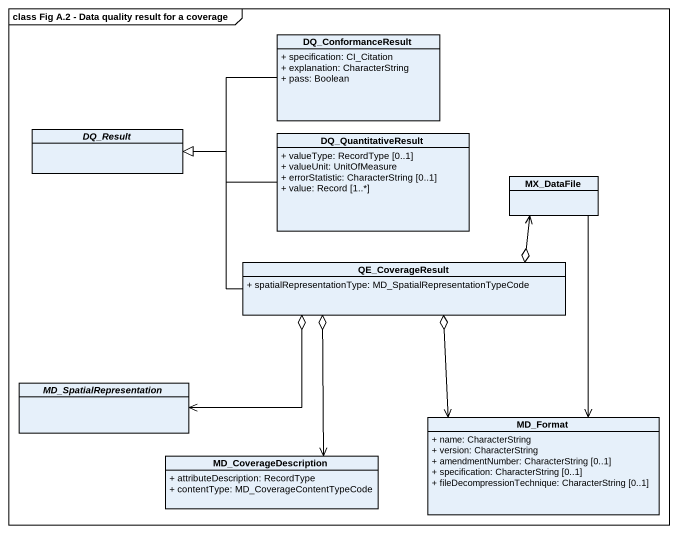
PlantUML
@startuml
mainframe class Fig A.2 - Data quality result for a coverage
hide circle
hide empty members
skinparam classAttributeIconSize 0
class DQ_ConformanceResult {
  + specification: CI_Citation
  + explanation: CharacterString
  + pass: Boolean
}
abstract class DQ_Result
class DQ_QuantitativeResult {
  + valueType: RecordType [0..1]
  + valueUnit: UnitOfMeasure
  + errorStatistic: CharacterString [0..1]
  + value: Record [1..*]
}
class MX_DataFile
class QE_CoverageResult {
  + spatialRepresentationType: MD_SpatialRepresentationTypeCode
}
abstract class MD_SpatialRepresentation
class MD_Format {
  + name: CharacterString
  + version: CharacterString
  + amendmentNumber: CharacterString [0..1]
  + specification: CharacterString [0..1]
  + fileDecompressionTechnique: CharacterString [0..1]
}
class MD_CoverageDescription {
  + attributeDescription: RecordType
  + contentType: MD_CoverageContentTypeCode
}
DQ_ConformanceResult -left-|> DQ_Result
DQ_QuantitativeResult -left-|> DQ_Result
MX_DataFile --> MD_Format
QE_CoverageResult -left-|> DQ_Result
QE_CoverageResult o-up-> MX_DataFile
QE_CoverageResult o-left-> MD_SpatialRepresentation
QE_CoverageResult o--> MD_Format
QE_CoverageResult o--> MD_CoverageDescription
@enduml
